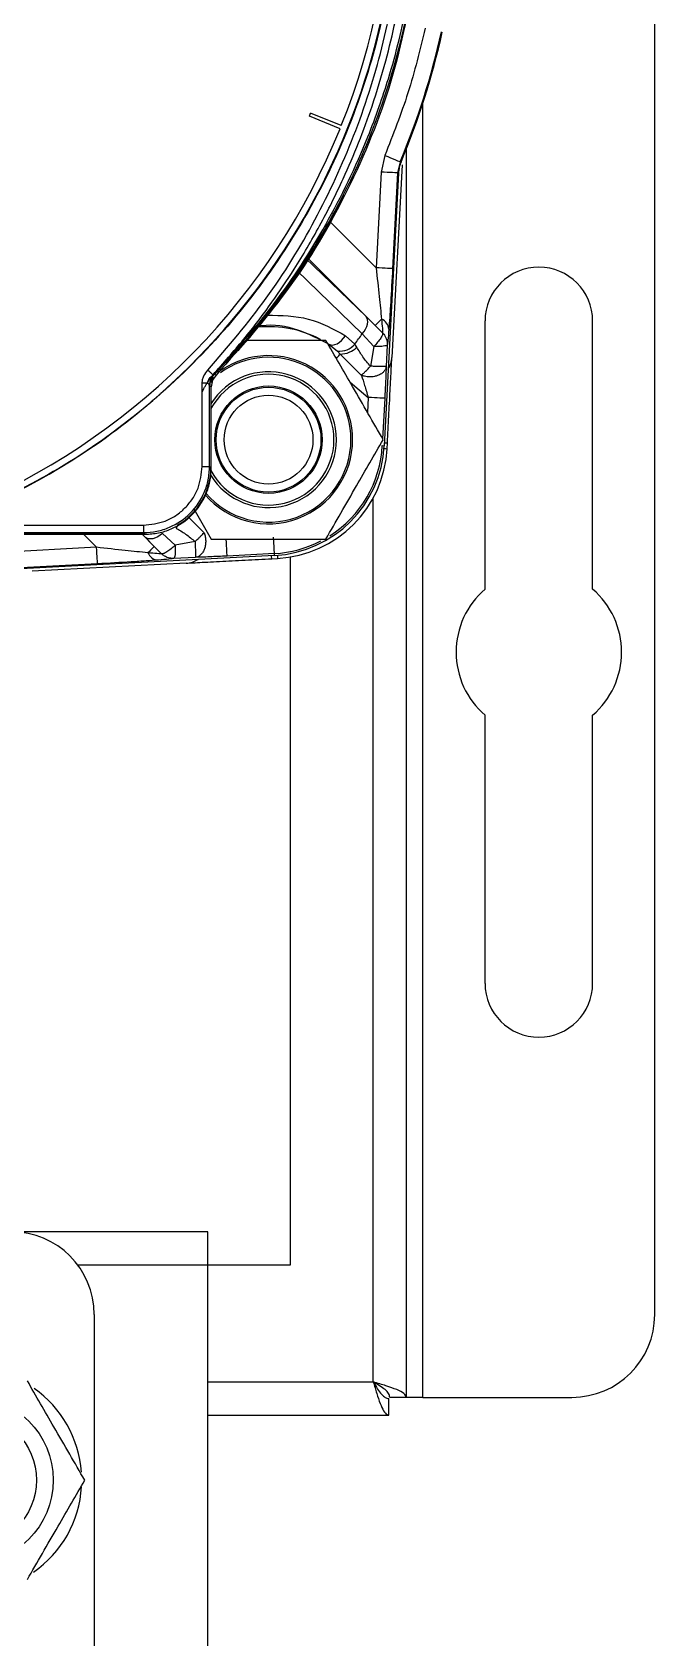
# Model space of a CAD drawing. Extents: x 75 to 2075, y 25 to 1460.
# Drawn here: x 877.9 to 924.9, y 549.5 to 671.3 of the extents above; entities that cross this region are included whole.
import ezdxf

# ---------------------------------------------------------------- set-up
doc = ezdxf.new("R2010")
doc.units = 0
doc.header["$LTSCALE"] = 5
doc.linetypes.add('SLD-KATı', pattern=[0])
doc.layers.get('0').update_dxf_attribs({"linetype": 'CONTINUOUS'})

msp = doc.modelspace()

# ---------------------------------------------------------------- linework, layer by layer
at = {"color": 7, "linetype": 'SLD-KATı'}
for p, q in [((924.877, 574.53), (924.877, 1221.853)), ((898.8, 664.981), (898.893, 665.213)), ((901.211, 664.277), (898.893, 665.213)), ((901.118, 664.045), (898.8, 664.981)), ((904.502, 662.029), (904.216, 660.775)), ((905.655, 661.545), (905.464, 660.71)), ((905.655, 661.545), (905.72, 661.53)), ((906.127, 568.28), (906.127, 662.527)), ((904.216, 660.775), (903.837, 653.544)), ((905.529, 660.695), (904.451, 640.111)), ((905.795, 661.326), (905.033, 646.78)), ((905.464, 660.71), (905.085, 653.478)), ((905.529, 660.695), (905.464, 660.71)), ((903.77, 649.192), (903.086, 649.858)), ((903.77, 649.192), (904.322, 648.644)), ((912.065, 629.28), (912.065, 649.53)), ((920.19, 629.28), (920.19, 649.53)), ((901.532, 648.41), (902.235, 647.785)), ((902.789, 648.562), (903.669, 647.606)), ((900.282, 647.774), (900.92, 647.261)), ((900.92, 647.261), (901.137, 647.034)), ((901.137, 647.034), (902.735, 645.427)), ((902.39, 647.55), (902.235, 647.785)), ((903.669, 647.606), (903.407, 646.115)), ((904.677, 647.71), (904.596, 646.093)), ((890.707, 644.166), (890.707, 644.862)), ((890.707, 644.862), (891.108, 644.862)), ((891.269, 638.554), (891.269, 644.624)), ((891.27, 644.623), (891.269, 644.624)), ((891.397, 644.57), (891.27, 644.623)), ((891.397, 638.426), (891.397, 644.57)), ((891.526, 645.465), (891.555, 645.478)), ((891.753, 645.444), (891.627, 645.496)), ((890.707, 638.554), (890.707, 644.166)), ((904.306, 640.119), (904.451, 640.111)), ((904.672, 639.89), (904.694, 640.325)), ((890.707, 638.554), (891.269, 638.554)), ((891.269, 638.554), (891.397, 638.426)), ((890.074, 635.343), (891.387, 633.069)), ((818.403, 633.427), (886.398, 633.427)), ((886.376, 633.474), (818.428, 633.474)), ((818.531, 634.117), (886.27, 634.117)), ((818.531, 633.555), (886.27, 633.555)), ((886.27, 634.117), (886.27, 633.555)), ((886.27, 633.555), (886.398, 633.427)), ((888.676, 632.613), (887.719, 633.492)), ((882.738, 632.445), (875.506, 632.066)), ((886.424, 633.196), (887.089, 632.511)), ((887.089, 632.511), (887.637, 631.96)), ((890.167, 632.875), (888.676, 632.613)), ((882.803, 631.197), (875.572, 630.818)), ((896.17, 631.831), (875.587, 630.752)), ((889.501, 631.249), (877.878, 630.64)), ((890.189, 631.686), (888.572, 631.604)), ((896.163, 631.976), (892.592, 631.788)), ((895.956, 631.587), (896.391, 631.61)), ((896.17, 631.831), (896.163, 631.976)), ((897.377, 578.28), (897.377, 631.718)), ((912.065, 599.53), (912.065, 619.78)), ((920.19, 599.53), (920.19, 619.78)), ((891.127, 580.78), (876.302, 580.78)), ((891.127, 578.28), (891.127, 580.78)), ((891.127, 549.53), (891.127, 578.28)), ((891.127, 578.28), (897.377, 578.28)), ((882.552, 574.53), (882.552, 549.53)), ((904.789, 566.942), (904.789, 568.192)), ((906.127, 568.28), (904.877, 568.28)), ((907.377, 568.28), (906.127, 568.28)), ((907.377, 568.28), (918.627, 568.28)), ((891.127, 566.942), (904.789, 566.942))]:
    msp.add_line(p, q, dxfattribs=at)
at = {"color": 8, "linetype": 'SLD-KATı'}
for p, q in [((907.377, 568.28), (907.377, 665.99)), ((900.36, 657.02), (903.837, 653.544)), ((903.086, 649.858), (898.476, 654.304)), ((903.77, 649.192), (898.705, 654.257)), ((897.864, 653.338), (902.789, 648.562)), ((901.873, 644.906), (903.245, 643.755)), ((903.245, 643.755), (903.186, 642.632)), ((904.493, 643.689), (904.333, 640.645)), ((903.627, 569.442), (903.627, 636.18)), ((890.854, 633.546), (889.676, 634.718)), ((881.756, 633.427), (882.738, 632.445)), ((886.155, 633.474), (886.424, 633.196)), ((886.173, 633.427), (887.089, 632.511)), ((881.302, 578.28), (891.127, 578.28)), ((891.127, 569.442), (903.627, 569.442))]:
    msp.add_line(p, q, dxfattribs=at)
at = {"color": 7, "linetype": 'SLD-KATı', "flags": 128}
for points in [[(904.502, 662.029), (904.724, 661.936), (904.937, 661.847), (905.133, 661.764), (905.307, 661.691), (905.45, 661.631), (905.559, 661.586), (905.628, 661.557), (905.655, 661.545)], [(905.464, 660.71), (905.434, 660.711), (905.359, 660.715), (905.242, 660.721), (905.087, 660.729), (904.899, 660.739), (904.686, 660.75), (904.455, 660.763), (904.216, 660.775)], [(905.085, 653.478), (905.055, 653.48), (904.98, 653.484), (904.863, 653.49), (904.708, 653.498), (904.52, 653.508), (904.307, 653.519), (904.076, 653.531), (903.837, 653.544)], [(902.789, 648.562), (902.927, 648.739), (903.041, 648.923), (903.128, 649.108), (903.184, 649.289), (903.209, 649.46), (903.2, 649.615), (903.158, 649.749), (903.086, 649.858)], [(904.247, 649.669), (904.142, 649.564), (904.05, 649.471), (903.969, 649.391), (903.902, 649.324), (903.848, 649.27), (903.808, 649.23), (903.782, 649.204), (903.77, 649.192)], [(900.282, 647.774), (900.41, 647.725), (900.558, 647.715), (900.72, 647.746), (900.89, 647.814), (901.063, 647.92), (901.231, 648.057), (901.389, 648.223), (901.532, 648.41)], [(891.138, 645.822), (891.201, 645.764), (891.262, 645.708), (891.32, 645.654), (891.374, 645.604), (891.423, 645.56), (891.465, 645.521), (891.5, 645.489), (891.526, 645.465)], [(904.493, 643.689), (904.464, 643.691), (904.389, 643.695), (904.272, 643.701), (904.116, 643.709), (903.928, 643.719), (903.715, 643.73), (903.485, 643.742), (903.245, 643.755)], [(887.719, 633.492), (887.543, 633.354), (887.359, 633.24), (887.173, 633.153), (886.992, 633.097), (886.821, 633.073), (886.666, 633.081), (886.532, 633.123), (886.424, 633.196)], [(882.803, 631.197), (882.802, 631.226), (882.798, 631.301), (882.792, 631.418), (882.783, 631.574), (882.774, 631.761), (882.762, 631.974), (882.75, 632.205), (882.738, 632.445)], [(887.089, 632.511), (887.077, 632.499), (887.051, 632.473), (887.011, 632.433), (886.958, 632.379), (886.89, 632.312), (886.81, 632.232), (886.717, 632.139), (886.613, 632.034)], [(892.592, 631.788), (892.591, 631.818), (892.587, 631.893), (892.581, 632.01), (892.572, 632.165), (892.563, 632.353), (892.551, 632.566), (892.539, 632.797), (892.527, 633.036)], [(896.163, 631.976), (896.161, 632.005), (896.157, 632.08), (896.151, 632.197), (896.143, 632.352), (896.133, 632.54), (896.122, 632.753), (896.11, 632.984), (896.098, 633.223)]]:
    msp.add_lwpolyline(points, dxfattribs=at)
at = {"color": 8, "linetype": 'SLD-KATı', "flags": 128}
for points in [[(900.855, 646.697), (900.935, 646.793), (901.017, 646.89), (901.084, 646.971), (901.137, 647.034)], [(888.731, 633.891), (888.855, 634.046), (888.955, 634.191)], [(895.956, 631.587), (895.955, 631.623), (895.949, 631.73), (895.944, 631.819)], [(896.379, 631.844), (896.384, 631.752), (896.39, 631.646), (896.391, 631.61)]]:
    msp.add_lwpolyline(points, dxfattribs=at)
at = {"color": 7, "linetype": 'SLD-KATı'}
for centre, radius in [((895.717, 640.569), 4.053), ((895.717, 640.569), 3.957), ((895.717, 640.569), 3.353), ((873.177, 562.03), 6.289), ((873.177, 562.03), 5.014)]:
    msp.add_circle(centre, radius, dxfattribs=at)
for centre, radius, start, end in [((852.401, 683.863), 53.112, 293.92226, 66.07774), ((852.401, 683.863), 52.594, 338.13618, 21.86382), ((852.402, 683.879), 57.746, 337.24716, 347.47245), ((852.402, 683.879), 57.812, 337.25813, 347.45672), ((852.401, 683.863), 52.594, 293.83101, 337.86382), ((852.402, 683.879), 54.967, 318.2593, 333.15067), ((916.127, 649.53), 4.062, 0, 180), ((903.922, 648.849), 0.882, 4.01081, 68.3725), ((895.713, 640.569), 8.532, 62.52872, 95.19847), ((852.402, 683.879), 61.531, 324.08413, 324.97305), ((901.079, 648.774), 1.522, 263.98362, 319.4538), ((901.134, 648.82), 1.786, 270.10383, 314.70258), ((903.16, 646.879), 1.875, 328.18048, 357), ((892.518, 644.623), 1.249, 135.74436, 179.93678), ((895.713, 640.569), 8.75, 273, 357), ((895.934, 640.348), 8.75, 273, 357), ((887.433, 632.36), 0.882, 201.62771, 265.99155), ((889.403, 633.121), 1.875, 273, 301.81952), ((916.127, 624.53), 6.25, 130.5416, 229.4584), ((916.127, 624.53), 6.25, 310.5416, 49.4584), ((916.127, 599.53), 4.062, 180, 0), ((876.302, 574.53), 6.25, 0, 90), ((918.627, 574.53), 6.25, 270, 0), ((873.177, 562.03), 8.438, 4.15152, 55.03913), ((873.177, 562.03), 8.438, 304.62216, 356.51847)]:
    msp.add_arc(centre, radius, start, end, dxfattribs=at)
at = {"color": 8, "linetype": 'SLD-KATı'}
for centre, radius, start, end in [((895.717, 640.569), 6.347, 0, 127.44542), ((895.717, 640.569), 6.222, 0, 125.79522), ((895.717, 640.569), 4.939, 208.20335, 151.66376), ((895.717, 640.569), 5.125, 0, 148.03102), ((895.717, 640.569), 6.347, 220.97877, 0), ((895.717, 640.569), 6.222, 220.42934, 0), ((895.717, 640.569), 5.125, 211.29704, 0), ((895.713, 640.569), 8.605, 302.65061, 357), ((915.575, 850.045), 210.437, 266.96601, 267.02992), ((915.683, 852.401), 212.36, 266.9711, 267.03376), ((895.713, 640.569), 8.605, 273, 297.32716)]:
    msp.add_arc(centre, radius, start, end, dxfattribs=at)
at = {"color": 7, "linetype": 'SLD-KATı'}
msp.add_ellipse((886.363, 638.481), major_axis=(3.545, -3.545), ratio=0.9972647, start_param=6.0104257, end_param=7.0672139, dxfattribs=at)
for points, knots in [([(873.943, 732.438), (876.234, 731.306), (880.817, 729.041), (886.981, 724.435), (892.46, 719.061), (897.099, 712.936), (900.813, 706.214), (903.522, 699.026), (905.17, 691.524), (905.723, 683.863), (905.17, 676.202), (903.522, 668.7), (900.813, 661.512), (897.099, 654.789), (892.46, 648.665), (886.981, 643.29), (880.817, 638.685), (876.234, 636.42), (873.943, 635.287)], [0, 0, 0, 0, 0.0625, 0.125, 0.1874997, 0.25, 0.3124998, 0.3749996, 0.4374997, 0.4999998, 0.5624998, 0.625, 0.6874997, 0.75, 0.8124998, 0.875, 0.9375, 1, 1, 1, 1]), ([(891.555, 645.478), (893.137, 647.233), (896.306, 650.747), (900.201, 656.806), (902.658, 661.891), (904.065, 665.64), (904.868, 668.083), (905.575, 670.64), (906.117, 673.089), (906.49, 675.177), (906.777, 677.162), (907.007, 679.353), (907.132, 681.392), (907.173, 682.895), (907.181, 684.009), (907.155, 686.417), (906.933, 689.547), (906.333, 693.631), (905.579, 697.166), (904.503, 700.874), (902.786, 705.594), (900.088, 711.128), (896.094, 717.254), (892.899, 720.754), (891.304, 722.502)], [0, 0, 0, 0, 0.0830805, 0.1663773, 0.2525828, 0.2813742, 0.3071926, 0.3430168, 0.3746089, 0.3953232, 0.4175509, 0.4450781, 0.4726892, 0.4892438, 0.4978932, 0.5118084, 0.5737964, 0.6078953, 0.6567786, 0.7007172, 0.7435598, 0.8333391, 0.9168122, 1, 1, 1, 1]), ([(891.526, 645.465), (892.307, 646.345), (893.87, 648.105), (895.891, 650.788), (897.818, 653.648), (899.643, 656.748), (901.247, 659.948), (902.539, 662.975), (903.625, 665.936), (904.557, 669.004), (905.306, 672.111), (905.856, 675.059), (906.249, 678.002), (906.47, 680.776), (906.552, 683.409), (906.51, 686.438), (906.27, 689.619), (905.812, 692.935), (905.246, 695.894), (904.488, 698.956), (903.556, 701.974), (902.044, 706.068), (899.638, 711.155), (895.965, 717.096), (892.897, 720.645), (891.36, 722.424)], [0, 0, 0, 0, 0.0417281, 0.083481, 0.1190215, 0.1639848, 0.2109841, 0.2459032, 0.2806691, 0.3227913, 0.3595897, 0.3939694, 0.4291247, 0.4648587, 0.4926443, 0.5225145, 0.5723027, 0.6056423, 0.6412185, 0.6791192, 0.717488, 0.7532062, 0.8338269, 0.9167252, 1, 1, 1, 1]), ([(891.627, 645.496), (892.581, 646.512), (894.347, 648.389), (896.536, 651.189), (898.497, 653.998), (900.28, 656.925), (901.922, 660.077), (903.898, 664.529), (905.785, 670.285), (907.073, 677.312), (907.393, 682.953), (907.245, 687.393), (906.919, 690.801), (906.364, 694.267), (905.569, 697.767), (904.509, 701.321), (903.248, 704.682), (901.795, 707.91), (900.133, 711.064), (898.337, 713.973), (896.37, 716.756), (894.178, 719.538), (892.372, 721.437), (891.379, 722.481)], [0, 0, 0, 0, 0.0490964, 0.0907915, 0.1250821, 0.1697371, 0.2113905, 0.2500407, 0.340964, 0.4233476, 0.4999452, 0.5384067, 0.5789478, 0.6198362, 0.6614158, 0.7047934, 0.7499732, 0.7874382, 0.829224, 0.8753296, 0.9076937, 0.9492523, 1, 1, 1, 1]), ([(891.138, 645.822), (892.655, 647.593), (895.684, 651.13), (899.341, 657.104), (902.275, 663.447), (904.412, 670.111), (905.714, 676.987), (906.14, 683.973), (905.684, 690.958), (904.353, 697.83), (902.188, 704.485), (899.226, 710.816), (895.543, 716.775), (892.498, 720.3), (890.974, 722.065)], [0, 0, 0, 0, 0.0834214, 0.1665818, 0.2499051, 0.3333191, 0.4165701, 0.4999708, 0.5833696, 0.6666421, 0.7500638, 0.833378, 0.9165669, 1, 1, 1, 1]), ([(906.944, 676.819), (906.43, 673.904), (905.401, 668.074), (902.086, 659.806), (897.656, 652.077), (893.72, 647.655), (891.753, 645.444)], [0, 0, 0, 0, 0.2499995, 0.4999989, 0.7499992, 1, 1, 1, 1]), ([(907.554, 671.624), (907.153, 669.991), (906.35, 666.724), (905.118, 663.594), (904.502, 662.029)], [0, 0, 0, 0, 0.4999996, 1, 1, 1, 1]), ([(905.72, 661.53), (905.694, 661.462), (905.641, 661.327), (905.565, 661.05), (905.544, 660.836), (905.529, 660.695)], [0, 0, 0, 0, 0.25305235, 0.50613333, 1, 1, 1, 1]), ([(903.837, 653.544), (903.921, 652.803), (904.078, 651.414), (904.193, 650.224), (904.247, 649.669)], [0, 0, 0, 0, 0.53290407, 1, 1, 1, 1]), ([(905.085, 653.478), (905.037, 652.612), (904.967, 651.33), (904.869, 649.811), (904.823, 649.202), (904.802, 648.91)], [0, 0, 0, 0, 0.521496, 0.7711654, 1, 1, 1, 1]), ([(904.247, 649.669), (904.272, 649.421), (904.31, 649.048), (904.328, 648.733), (904.324, 648.673), (904.322, 648.644)], [0, 0, 0, 0, 0.4989127, 0.7515484, 1, 1, 1, 1]), ([(900.047, 648.069), (898.988, 648.069), (896.984, 648.069), (894.933, 648.069), (893.966, 648.069)], [0, 0, 0, 0, 0.52840098, 1, 1, 1, 1]), ([(904.377, 640.569), (904.002, 641.219), (903.242, 642.535), (901.769, 645.087), (900.714, 646.914), (900.047, 648.069)], [0, 0, 0, 0, 0.2648593, 0.5354632, 1, 1, 1, 1]), ([(904.322, 648.644), (904.327, 648.601), (904.336, 648.513), (904.201, 648.252), (903.972, 647.933), (903.768, 647.712), (903.669, 647.606)], [0, 0, 0, 0, 0.2416226, 0.4999919, 0.7583582, 1, 1, 1, 1]), ([(904.322, 648.644), (904.388, 648.567), (904.5, 648.436), (904.627, 648.162), (904.681, 647.923), (904.678, 647.752), (904.677, 647.71)], [0, 0, 0, 0, 0.29556, 0.5002999, 0.8770331, 1, 1, 1, 1]), ([(904.802, 648.91), (904.777, 648.602), (904.727, 647.987), (904.694, 647.802), (904.677, 647.71)], [0, 0, 0, 0, 0.5014656, 1, 1, 1, 1]), ([(903.407, 646.115), (903.208, 646.349), (902.81, 646.819), (902.53, 647.306), (902.39, 647.55)], [0, 0, 0, 0, 0.49942158, 1, 1, 1, 1]), ([(904.677, 647.71), (904.66, 647.693), (904.624, 647.659), (904.413, 647.625), (904.098, 647.602), (903.829, 647.604), (903.669, 647.606)], [0, 0, 0, 0, 0.242859, 0.5001223, 0.7034769, 1, 1, 1, 1]), ([(904.694, 640.325), (904.73, 640.998), (904.8, 642.347), (904.902, 644.287), (904.979, 645.761), (905.018, 646.493), (905.031, 646.744), (905.032, 646.769), (905.033, 646.78)], [0, 0, 0, 0, 0.24889156, 0.49866787, 0.74848606, 0.87394101, 0.93825194, 1, 1, 1, 1]), ([(890.707, 644.862), (890.714, 644.947), (890.728, 645.126), (890.857, 645.465), (891.027, 645.68), (891.138, 645.822)], [0, 0, 0, 0, 0.23842038, 0.49939155, 1, 1, 1, 1]), ([(902.735, 645.427), (902.777, 645.468), (902.869, 645.555), (903.022, 645.71), (903.206, 645.897), (903.33, 646.031), (903.407, 646.115)], [0, 0, 0, 0, 0.23179692, 0.50007363, 0.68854112, 1, 1, 1, 1]), ([(904.596, 646.093), (904.594, 646.079), (904.591, 646.044), (904.576, 645.975), (904.531, 645.849), (904.425, 645.696), (904.227, 645.528), (903.988, 645.409), (903.679, 645.325), (903.342, 645.297), (903.002, 645.335), (902.812, 645.401), (902.735, 645.427)], [0, 0, 0, 0, 0.0228017, 0.0608894, 0.1232344, 0.2502496, 0.3550072, 0.5001829, 0.6011247, 0.7500921, 0.8983739, 1, 1, 1, 1]), ([(904.596, 646.093), (904.576, 646.089), (904.534, 646.081), (904.281, 646.082), (903.985, 646.089), (903.697, 646.1), (903.509, 646.11), (903.407, 646.115)], [0, 0, 0, 0, 0.2406771, 0.4992224, 0.6962059, 0.8348437, 1, 1, 1, 1]), ([(904.596, 646.093), (904.584, 645.744), (904.56, 645.027), (904.516, 644.143), (904.493, 643.689)], [0, 0, 0, 0, 0.4856552, 1, 1, 1, 1]), ([(890.707, 644.166), (890.767, 644.291), (890.861, 644.487), (890.999, 644.725), (891.076, 644.821), (891.108, 644.862)], [0, 0, 0, 0, 0.5007365, 0.7855875, 1, 1, 1, 1]), ([(891.108, 644.862), (891.167, 644.973), (891.285, 645.194), (891.465, 645.384), (891.555, 645.478)], [0, 0, 0, 0, 0.50215647, 1, 1, 1, 1]), ([(891.108, 644.862), (891.124, 644.916), (891.156, 645.029), (891.292, 645.24), (891.431, 645.374), (891.526, 645.465)], [0, 0, 0, 0, 0.2208595, 0.4671746, 1, 1, 1, 1]), ([(891.269, 644.624), (891.267, 644.632), (891.262, 644.648), (891.217, 644.72), (891.153, 644.803), (891.108, 644.862)], [0, 0, 0, 0, 0.2094353, 0.4428673, 1, 1, 1, 1]), ([(891.27, 644.623), (891.275, 644.702), (891.284, 644.864), (891.356, 645.097), (891.468, 645.315), (891.574, 645.436), (891.627, 645.496)], [0, 0, 0, 0, 0.24762481, 0.49997631, 0.75231916, 1, 1, 1, 1]), ([(891.549, 645.293), (891.521, 645.26), (891.446, 645.174), (891.381, 645.02), (891.373, 644.902), (891.369, 644.854)], [0, 0, 0, 0, 0.2700113, 0.7027114, 1, 1, 1, 1]), ([(891.753, 645.444), (891.651, 645.316), (891.447, 645.059), (891.414, 644.734), (891.397, 644.57)], [0, 0, 0, 0, 0.4992632, 1, 1, 1, 1]), ([(891.624, 645.494), (891.617, 645.492), (891.605, 645.488), (891.572, 645.482), (891.555, 645.479)], [0, 0, 0, 0, 0.4904148, 1, 1, 1, 1]), ([(891.624, 645.494), (891.624, 645.495), (891.625, 645.495), (891.626, 645.496), (891.627, 645.496)], [0, 0, 0, 0, 0.5011911, 1, 1, 1, 1]), ([(902.735, 645.427), (902.813, 645.18), (902.978, 644.654), (903.153, 644.066), (903.245, 643.755)], [0, 0, 0, 0, 0.47059015, 1, 1, 1, 1]), ([(900.047, 633.069), (900.423, 633.719), (901.182, 635.035), (902.656, 637.587), (903.711, 639.414), (904.377, 640.569)], [0, 0, 0, 0, 0.2648612, 0.5354676, 1, 1, 1, 1]), ([(886.27, 634.117), (886.828, 634.177), (887.69, 634.269), (888.724, 634.821), (889.43, 635.394), (890.003, 636.1), (890.555, 637.134), (890.647, 637.996), (890.707, 638.554)], [0, 0, 0, 0, 0.23945742, 0.36968158, 0.50000259, 0.63022167, 0.76054019, 1, 1, 1, 1]), ([(886.27, 633.555), (886.611, 633.575), (887.283, 633.615), (888.534, 634.02), (889.895, 634.93), (890.804, 636.29), (891.209, 637.541), (891.249, 638.213), (891.269, 638.554)], [0, 0, 0, 0, 0.13041455, 0.25740341, 0.50000095, 0.74260243, 0.86958974, 1, 1, 1, 1]), ([(886.398, 633.427), (886.739, 633.447), (887.411, 633.487), (888.662, 633.893), (890.023, 634.802), (890.932, 636.162), (891.337, 637.413), (891.377, 638.085), (891.397, 638.426)], [0, 0, 0, 0, 0.1304124, 0.2574003, 0.4999944, 0.7425893, 0.8695828, 1, 1, 1, 1]), ([(888.731, 633.891), (888.975, 633.751), (889.462, 633.471), (889.932, 633.074), (890.167, 632.875)], [0, 0, 0, 0, 0.500105, 1, 1, 1, 1]), ([(890.167, 632.875), (890.243, 632.946), (890.376, 633.071), (890.566, 633.253), (890.726, 633.413), (890.813, 633.504), (890.854, 633.546)], [0, 0, 0, 0, 0.2861767, 0.4999538, 0.7672232, 1, 1, 1, 1]), ([(890.854, 633.546), (890.887, 633.448), (890.951, 633.256), (890.98, 632.939), (890.961, 632.625), (890.887, 632.334), (890.764, 632.072), (890.608, 631.878), (890.411, 631.731), (890.269, 631.702), (890.189, 631.686)], [0, 0, 0, 0, 0.1279595, 0.2500291, 0.3726901, 0.5000304, 0.6173648, 0.7500196, 0.858047, 1, 1, 1, 1]), ([(886.613, 632.034), (886.057, 632.088), (884.867, 632.203), (883.478, 632.361), (882.738, 632.445)], [0, 0, 0, 0, 0.4670994, 1, 1, 1, 1]), ([(888.676, 632.613), (888.569, 632.514), (888.349, 632.31), (888.03, 632.08), (887.769, 631.945), (887.68, 631.955), (887.637, 631.96)], [0, 0, 0, 0, 0.2416461, 0.5000031, 0.7583724, 1, 1, 1, 1]), ([(888.676, 632.613), (888.677, 632.479), (888.68, 632.209), (888.66, 631.893), (888.624, 631.663), (888.59, 631.625), (888.572, 631.604)], [0, 0, 0, 0, 0.2475586, 0.5000088, 0.7341457, 1, 1, 1, 1]), ([(890.167, 632.875), (890.174, 632.713), (890.189, 632.395), (890.198, 632.008), (890.2, 631.745), (890.193, 631.705), (890.189, 631.686)], [0, 0, 0, 0, 0.26060017, 0.5139933, 0.7603931, 1, 1, 1, 1]), ([(891.387, 633.069), (891.735, 633.069), (893.508, 633.069), (896.492, 633.069), (898.991, 633.069), (900.047, 633.069)], [0, 0, 0, 0, 0.1234145, 0.6293959, 1, 1, 1, 1]), ([(887.371, 631.48), (887.08, 631.458), (886.47, 631.413), (884.951, 631.314), (883.67, 631.244), (882.803, 631.197)], [0, 0, 0, 0, 0.2288319, 0.4785084, 1, 1, 1, 1]), ([(887.637, 631.96), (887.608, 631.958), (887.548, 631.954), (887.233, 631.971), (886.86, 632.009), (886.613, 632.034)], [0, 0, 0, 0, 0.2489111, 0.5010953, 1, 1, 1, 1]), ([(888.572, 631.604), (888.479, 631.588), (888.294, 631.555), (887.679, 631.505), (887.371, 631.48)], [0, 0, 0, 0, 0.4999874, 1, 1, 1, 1]), ([(888.572, 631.604), (888.466, 631.607), (888.294, 631.61), (888.037, 631.688), (887.823, 631.796), (887.694, 631.909), (887.637, 631.96)], [0, 0, 0, 0, 0.30797392, 0.49993167, 0.7792318, 1, 1, 1, 1]), ([(889.501, 631.249), (889.513, 631.249), (889.537, 631.251), (889.788, 631.264), (890.521, 631.302), (891.994, 631.38), (893.934, 631.481), (895.283, 631.552), (895.956, 631.587)], [0, 0, 0, 0, 0.0617091, 0.1260568, 0.2515126, 0.5013354, 0.7511099, 1, 1, 1, 1]), ([(892.592, 631.788), (892.138, 631.766), (891.255, 631.721), (890.537, 631.697), (890.189, 631.686)], [0, 0, 0, 0, 0.5143456, 1, 1, 1, 1]), ([(881.837, 562.03), (881.461, 562.681), (880.702, 563.996), (879.228, 566.548), (878.173, 568.375), (877.507, 569.53)], [0, 0, 0, 0, 0.2648613, 0.5354671, 1, 1, 1, 1]), ([(906.127, 568.28), (906.09, 568.377), (906.015, 568.57), (905.436, 568.861), (904.61, 569.151), (903.955, 569.345), (903.627, 569.442)], [0, 0, 0, 0, 0.2500013, 0.5000019, 0.7499984, 1, 1, 1, 1]), ([(903.627, 569.442), (903.714, 569.149), (903.887, 568.562), (904.148, 567.79), (904.408, 567.223), (904.622, 566.969), (904.749, 566.948), (904.789, 566.942)], [0, 0, 0, 0, 0.2239102, 0.447865, 0.6718133, 0.8957694, 1, 1, 1, 1]), ([(903.627, 569.442), (903.736, 569.258), (903.942, 568.91), (904.243, 568.495), (904.522, 568.237), (904.704, 568.206), (904.789, 568.192)], [0, 0, 0, 0, 0.2803036, 0.5302344, 0.7800901, 1, 1, 1, 1]), ([(904.877, 568.28), (904.858, 568.377), (904.821, 568.57), (904.532, 568.861), (904.119, 569.151), (903.791, 569.345), (903.627, 569.442)], [0, 0, 0, 0, 0.25000449, 0.50000665, 0.74999568, 1, 1, 1, 1]), ([(877.507, 554.53), (877.882, 555.181), (878.642, 556.496), (880.116, 559.048), (881.17, 560.875), (881.837, 562.03)], [0, 0, 0, 0, 0.2648613, 0.5354677, 1, 1, 1, 1])]:
    msp.add_open_spline(points, degree=3, knots=knots, dxfattribs=at)
at = {"color": 8, "linetype": 'SLD-KATı'}
for points, knots in [([(894.905, 649.148), (894.996, 649.162), (896.052, 649.324), (897.977, 648.996), (899.512, 648.182), (900.282, 647.774)], [0, 0, 0, 0, 0.04510037, 0.52071302, 1, 1, 1, 1]), ([(895.626, 649.977), (896.687, 649.953), (898.846, 649.905), (900.626, 648.914), (901.532, 648.41)], [0, 0, 0, 0, 0.4910849, 1, 1, 1, 1])]:
    msp.add_open_spline(points, degree=3, knots=knots, dxfattribs=at)

doc.saveas('drawing.dxf')
